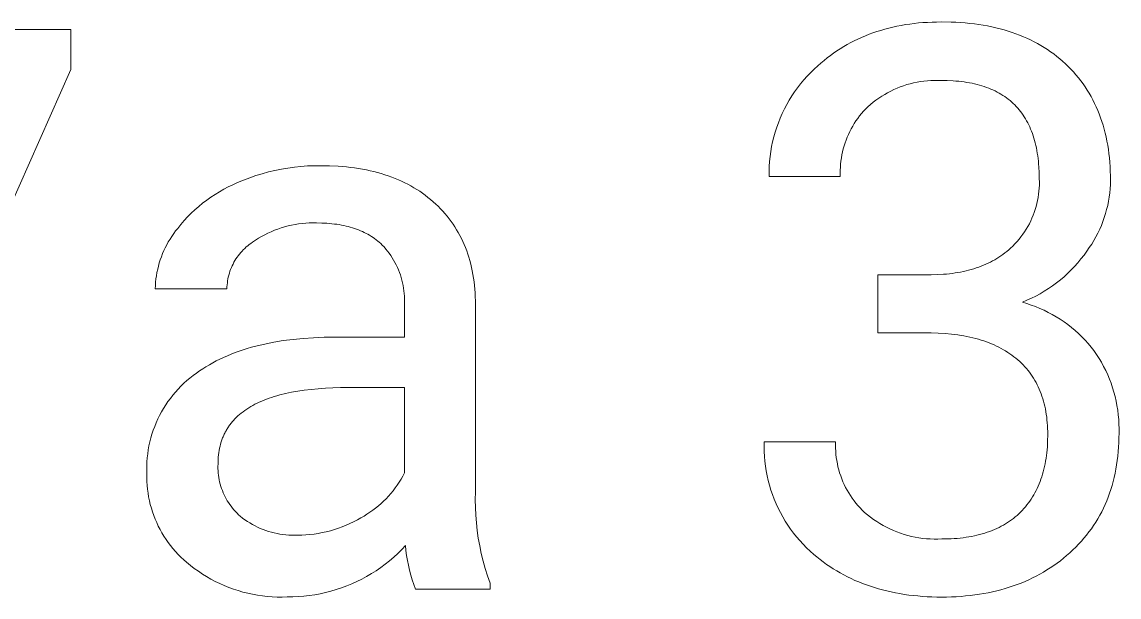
# Model space of a CAD drawing. Header units: millimetres. Extents: x -1480 to 5249, y -840 to 3860.
# Drawn here: x 3618.7 to 3743.6, y -309.5 to -244.1 of the extents above; entities that cross this region are included whole.
import ezdxf

# ---------------------------------------------------------------- set-up
doc = ezdxf.new("R2010")
doc.units = ezdxf.units.MM
doc.header["$MEASUREMENT"] = 0
doc.layers.add('Domyślny', color=7, linetype='Continuous', true_color=0x000000)

msp = doc.modelspace()

# ---------------------------------------------------------------- linework, layer by layer
at = {"layer": 'Domyślny', "color": 18, "lineweight": 15, "true_color": 0x000000}
for p, q in [((3716.95, -244.89), (3717.41, -244.76)), ((3717.41, -244.76), (3717.87, -244.65)), ((3717.87, -244.65), (3718.34, -244.55)), ((3718.34, -244.55), (3718.82, -244.46)), ((3718.82, -244.46), (3719.31, -244.37)), ((3719.31, -244.37), (3719.79, -244.3)), ((3719.79, -244.3), (3720.29, -244.24)), ((3720.29, -244.24), (3720.79, -244.18)), ((3720.79, -244.18), (3721.3, -244.14)), ((3721.3, -244.14), (3721.81, -244.11)), ((3721.81, -244.11), (3722.33, -244.08)), ((3722.33, -244.08), (3722.85, -244.07)), ((3722.85, -244.07), (3723.38, -244.06)), ((3723.38, -244.06), (3724.5, -244.08)), ((3724.5, -244.08), (3725.05, -244.1)), ((3725.05, -244.1), (3725.58, -244.14)), ((3725.58, -244.14), (3726.11, -244.18)), ((3726.11, -244.18), (3726.64, -244.23)), ((3726.64, -244.23), (3727.15, -244.29)), ((3727.15, -244.29), (3727.66, -244.36)), ((3727.66, -244.36), (3728.16, -244.44)), ((3728.16, -244.44), (3728.65, -244.52)), ((3728.65, -244.52), (3729.13, -244.62)), ((3729.13, -244.62), (3729.61, -244.73)), ((3729.61, -244.73), (3730.08, -244.84)), ((3581.21, -244.94), (3624.27, -244.94)), ((3624.27, -244.94), (3624.27, -249.49)), ((3713.48, -246.21), (3713.9, -246.01)), ((3713.9, -246.01), (3714.31, -245.82)), ((3714.31, -245.82), (3714.74, -245.64)), ((3714.74, -245.64), (3715.17, -245.47)), ((3715.17, -245.47), (3715.6, -245.31)), ((3715.6, -245.31), (3716.05, -245.16)), ((3716.05, -245.16), (3716.49, -245.02)), ((3716.49, -245.02), (3716.95, -244.89)), ((3730.08, -244.84), (3730.54, -244.97)), ((3730.54, -244.97), (3730.99, -245.1)), ((3730.99, -245.1), (3731.44, -245.25)), ((3731.44, -245.25), (3731.87, -245.4)), ((3731.87, -245.4), (3732.3, -245.56)), ((3732.3, -245.56), (3732.73, -245.74)), ((3732.73, -245.74), (3733.14, -245.92)), ((3733.14, -245.92), (3733.55, -246.11)), ((3711.51, -247.36), (3711.89, -247.11)), ((3711.89, -247.11), (3712.28, -246.87)), ((3712.28, -246.87), (3712.68, -246.64)), ((3712.68, -246.64), (3713.08, -246.42)), ((3713.08, -246.42), (3713.48, -246.21)), ((3733.55, -246.11), (3733.95, -246.31)), ((3733.95, -246.31), (3734.34, -246.52)), ((3734.34, -246.52), (3734.72, -246.74)), ((3734.72, -246.74), (3735.1, -246.97)), ((3735.1, -246.97), (3735.47, -247.21)), ((3735.47, -247.21), (3735.83, -247.45)), ((3709.68, -248.75), (3710.04, -248.45)), ((3710.04, -248.45), (3710.4, -248.16)), ((3710.4, -248.16), (3710.76, -247.89)), ((3710.76, -247.89), (3711.13, -247.62)), ((3711.13, -247.62), (3711.51, -247.36)), ((3735.83, -247.45), (3736.18, -247.71)), ((3736.18, -247.71), (3736.53, -247.98)), ((3736.53, -247.98), (3736.87, -248.25)), ((3736.87, -248.25), (3737.2, -248.54)), ((3737.2, -248.54), (3737.52, -248.84)), ((3624.27, -249.49), (3597.88, -308.66)), ((3708.51, -249.84), (3708.92, -249.44)), ((3708.92, -249.44), (3709.34, -249.06)), ((3709.34, -249.06), (3709.68, -248.75)), ((3737.52, -248.84), (3737.84, -249.14)), ((3737.84, -249.14), (3738.14, -249.45)), ((3738.14, -249.45), (3738.44, -249.76)), ((3738.44, -249.76), (3738.72, -250.09)), ((3707.37, -251.11), (3707.74, -250.67)), ((3707.74, -250.67), (3708.12, -250.25)), ((3708.12, -250.25), (3708.51, -249.84)), ((3720.24, -251), (3719.85, -251.09)), ((3720.62, -250.91), (3720.24, -251)), ((3721.01, -250.85), (3720.62, -250.91)), ((3721.41, -250.79), (3721.01, -250.85)), ((3721.8, -250.75), (3721.41, -250.79)), ((3722.2, -250.72), (3721.8, -250.75)), ((3722.59, -250.71), (3722.2, -250.72)), ((3722.99, -250.71), (3722.59, -250.71)), ((3723.38, -250.72), (3722.99, -250.71)), ((3724.07, -250.73), (3723.38, -250.72)), ((3724.74, -250.76), (3724.07, -250.73)), ((3725.06, -250.79), (3724.74, -250.76)), ((3725.38, -250.82), (3725.06, -250.79)), ((3725.69, -250.85), (3725.38, -250.82)), ((3726, -250.89), (3725.69, -250.85)), ((3726.3, -250.94), (3726, -250.89)), ((3726.6, -250.99), (3726.3, -250.94)), ((3726.89, -251.05), (3726.6, -250.99)), ((3727.18, -251.11), (3726.89, -251.05)), ((3738.72, -250.09), (3739, -250.42)), ((3739, -250.42), (3739.26, -250.76)), ((3739.26, -250.76), (3739.52, -251.1)), ((3706.38, -252.49), (3706.69, -252.02)), ((3706.69, -252.02), (3707.02, -251.56)), ((3707.02, -251.56), (3707.37, -251.11)), ((3716.94, -252.31), (3716.6, -252.52)), ((3717.28, -252.12), (3716.94, -252.31)), ((3717.63, -251.93), (3717.28, -252.12)), ((3717.99, -251.76), (3717.63, -251.93)), ((3718.35, -251.6), (3717.99, -251.76)), ((3718.72, -251.45), (3718.35, -251.6)), ((3719.09, -251.32), (3718.72, -251.45)), ((3719.47, -251.2), (3719.09, -251.32)), ((3719.85, -251.09), (3719.47, -251.2)), ((3727.46, -251.18), (3727.18, -251.11)), ((3727.73, -251.25), (3727.46, -251.18)), ((3728, -251.33), (3727.73, -251.25)), ((3728.27, -251.42), (3728, -251.33)), ((3728.53, -251.51), (3728.27, -251.42)), ((3728.78, -251.6), (3728.53, -251.51)), ((3729.03, -251.7), (3728.78, -251.6)), ((3729.27, -251.81), (3729.03, -251.7)), ((3729.51, -251.92), (3729.27, -251.81)), ((3729.74, -252.04), (3729.51, -251.92)), ((3729.96, -252.16), (3729.74, -252.04)), ((3730.18, -252.29), (3729.96, -252.16)), ((3730.4, -252.42), (3730.18, -252.29)), ((3739.52, -251.1), (3739.76, -251.46)), ((3739.76, -251.46), (3740, -251.82)), ((3740, -251.82), (3740.22, -252.18)), ((3740.22, -252.18), (3740.44, -252.56)), ((3705.53, -253.97), (3705.79, -253.47)), ((3705.79, -253.47), (3706.08, -252.97)), ((3706.08, -252.97), (3706.38, -252.49)), ((3715.33, -253.46), (3715.03, -253.72)), ((3715.63, -253.21), (3715.33, -253.46)), ((3715.95, -252.97), (3715.63, -253.21)), ((3716.27, -252.74), (3715.95, -252.97)), ((3716.6, -252.52), (3716.27, -252.74)), ((3730.61, -252.56), (3730.4, -252.42)), ((3730.81, -252.71), (3730.61, -252.56)), ((3731.01, -252.86), (3730.81, -252.71)), ((3731.21, -253.01), (3731.01, -252.86)), ((3731.39, -253.17), (3731.21, -253.01)), ((3731.58, -253.34), (3731.39, -253.17)), ((3731.75, -253.51), (3731.58, -253.34)), ((3731.92, -253.69), (3731.75, -253.51)), ((3740.44, -252.56), (3740.64, -252.94)), ((3740.64, -252.94), (3740.84, -253.33)), ((3740.84, -253.33), (3741.02, -253.73)), ((3705.05, -255), (3705.28, -254.48)), ((3705.28, -254.48), (3705.53, -253.97)), ((3714.09, -254.77), (3713.88, -255.05)), ((3714.31, -254.49), (3714.09, -254.77)), ((3714.54, -254.23), (3714.31, -254.49)), ((3714.78, -253.97), (3714.54, -254.23)), ((3715.03, -253.72), (3714.78, -253.97)), ((3732.09, -253.87), (3731.92, -253.69)), ((3732.25, -254.06), (3732.09, -253.87)), ((3732.41, -254.26), (3732.25, -254.06)), ((3732.56, -254.46), (3732.41, -254.26)), ((3732.7, -254.66), (3732.56, -254.46)), ((3732.84, -254.87), (3732.7, -254.66)), ((3741.02, -253.73), (3741.2, -254.13)), ((3741.2, -254.13), (3741.37, -254.54)), ((3741.37, -254.54), (3741.52, -254.96)), ((3704.47, -256.6), (3704.65, -256.06)), ((3704.65, -256.06), (3704.84, -255.53)), ((3704.84, -255.53), (3705.05, -255)), ((3713.3, -255.93), (3713.13, -256.23)), ((3713.48, -255.63), (3713.3, -255.93)), ((3713.67, -255.33), (3713.48, -255.63)), ((3713.88, -255.05), (3713.67, -255.33)), ((3732.97, -255.09), (3732.84, -254.87)), ((3733.1, -255.31), (3732.97, -255.09)), ((3733.22, -255.54), (3733.1, -255.31)), ((3733.34, -255.77), (3733.22, -255.54)), ((3733.45, -256.01), (3733.34, -255.77)), ((3733.56, -256.25), (3733.45, -256.01)), ((3741.52, -254.96), (3741.67, -255.39)), ((3741.67, -255.39), (3741.8, -255.82)), ((3741.8, -255.82), (3741.93, -256.26)), ((3704.18, -257.7), (3704.32, -257.15)), ((3704.32, -257.15), (3704.47, -256.6)), ((3712.67, -257.19), (3712.55, -257.51)), ((3712.81, -256.86), (3712.67, -257.19)), ((3712.97, -256.55), (3712.81, -256.86)), ((3713.13, -256.23), (3712.97, -256.55)), ((3733.66, -256.5), (3733.56, -256.25)), ((3733.76, -256.75), (3733.66, -256.5)), ((3733.85, -257.01), (3733.76, -256.75)), ((3733.93, -257.28), (3733.85, -257.01)), ((3734.01, -257.55), (3733.93, -257.28)), ((3741.93, -256.26), (3742.04, -256.71)), ((3742.04, -256.71), (3742.15, -257.16)), ((3742.15, -257.16), (3742.24, -257.62)), ((3703.97, -258.82), (3704.07, -258.26)), ((3704.07, -258.26), (3704.18, -257.7)), ((3712.22, -258.52), (3712.14, -258.86)), ((3712.32, -258.18), (3712.22, -258.52)), ((3712.43, -257.84), (3712.32, -258.18)), ((3712.55, -257.51), (3712.43, -257.84)), ((3734.08, -257.83), (3734.01, -257.55)), ((3734.15, -258.11), (3734.08, -257.83)), ((3734.21, -258.4), (3734.15, -258.11)), ((3734.27, -258.69), (3734.21, -258.4)), ((3742.24, -257.62), (3742.33, -258.09)), ((3742.33, -258.09), (3742.41, -258.57)), ((3703.84, -259.95), (3703.89, -259.38)), ((3703.89, -259.38), (3703.97, -258.82)), ((3712.01, -259.55), (3711.96, -259.9)), ((3712.07, -259.2), (3712.01, -259.55)), ((3712.14, -258.86), (3712.07, -259.2)), ((3734.32, -258.99), (3734.27, -258.69)), ((3734.37, -259.29), (3734.32, -258.99)), ((3734.41, -259.6), (3734.37, -259.29)), ((3734.44, -259.91), (3734.41, -259.6)), ((3742.41, -258.57), (3742.47, -259.05)), ((3742.47, -259.05), (3742.53, -259.54)), ((3742.53, -259.54), (3742.57, -260.04)), ((3646.79, -261.14), (3647.52, -260.97)), ((3647.52, -260.97), (3648.25, -260.82)), ((3648.25, -260.82), (3648.99, -260.69)), ((3648.99, -260.69), (3649.73, -260.59)), ((3649.73, -260.59), (3650.47, -260.51)), ((3650.47, -260.51), (3651.22, -260.46)), ((3651.22, -260.46), (3651.97, -260.43)), ((3651.97, -260.43), (3652.71, -260.43)), ((3652.71, -260.43), (3653.72, -260.44)), ((3653.72, -260.44), (3654.71, -260.49)), ((3654.71, -260.49), (3655.19, -260.53)), ((3655.19, -260.53), (3655.66, -260.57)), ((3655.66, -260.57), (3656.13, -260.62)), ((3656.13, -260.62), (3656.59, -260.68)), ((3656.59, -260.68), (3657.04, -260.75)), ((3657.04, -260.75), (3657.49, -260.83)), ((3657.49, -260.83), (3657.93, -260.91)), ((3657.93, -260.91), (3658.36, -261)), ((3658.36, -261), (3658.79, -261.1)), ((3703.78, -261.08), (3703.8, -260.52)), ((3703.8, -260.52), (3703.84, -259.95)), ((3711.9, -260.6), (3711.88, -260.95)), ((3711.88, -260.95), (3711.88, -261.3)), ((3711.92, -260.25), (3711.9, -260.6)), ((3711.96, -259.9), (3711.92, -260.25)), ((3734.47, -260.24), (3734.44, -259.91)), ((3734.5, -260.56), (3734.47, -260.24)), ((3734.53, -261.23), (3734.5, -260.56)), ((3742.57, -260.04), (3742.61, -260.54)), ((3742.61, -260.54), (3742.63, -261.06)), ((3742.63, -261.06), (3742.65, -261.57)), ((3643.26, -262.35), (3643.95, -262.06)), ((3643.95, -262.06), (3644.65, -261.8)), ((3644.65, -261.8), (3645.35, -261.56)), ((3645.35, -261.56), (3646.07, -261.34)), ((3646.07, -261.34), (3646.79, -261.14)), ((3658.79, -261.1), (3659.21, -261.21)), ((3659.21, -261.21), (3659.62, -261.33)), ((3659.62, -261.33), (3660.02, -261.45)), ((3660.02, -261.45), (3660.42, -261.58)), ((3660.42, -261.58), (3660.81, -261.72)), ((3660.81, -261.72), (3661.19, -261.87)), ((3661.19, -261.87), (3661.57, -262.03)), ((3661.57, -262.03), (3661.94, -262.19)), ((3661.94, -262.19), (3662.3, -262.36)), ((3703.78, -261.65), (3703.78, -261.08)), ((3711.89, -261.65), (3703.78, -261.65)), ((3711.88, -261.3), (3711.89, -261.65)), ((3734.54, -261.92), (3734.53, -261.23)), ((3734.55, -262.27), (3734.54, -261.92)), ((3734.55, -262.63), (3734.55, -262.27)), ((3742.65, -262.1), (3742.64, -262.58)), ((3742.65, -261.57), (3742.65, -262.1)), ((3640.7, -263.69), (3641.19, -263.39)), ((3641.19, -263.39), (3641.7, -263.1)), ((3641.7, -263.1), (3642.21, -262.84)), ((3642.21, -262.84), (3642.73, -262.59)), ((3642.73, -262.59), (3643.26, -262.35)), ((3662.3, -262.36), (3662.65, -262.54)), ((3662.65, -262.54), (3663, -262.73)), ((3663, -262.73), (3663.34, -262.93)), ((3663.34, -262.93), (3663.68, -263.13)), ((3663.68, -263.13), (3664, -263.34)), ((3664, -263.34), (3664.32, -263.57)), ((3734.47, -263.68), (3734.51, -263.33)), ((3734.51, -263.33), (3734.53, -262.98)), ((3734.53, -262.98), (3734.55, -262.63)), ((3742.56, -263.53), (3742.5, -264.01)), ((3742.61, -263.06), (3742.56, -263.53)), ((3742.64, -262.58), (3742.61, -263.06)), ((3638.84, -265.07), (3639.29, -264.7)), ((3639.29, -264.7), (3639.75, -264.35)), ((3639.75, -264.35), (3640.22, -264.01)), ((3640.22, -264.01), (3640.7, -263.69)), ((3664.32, -263.57), (3664.63, -263.79)), ((3664.63, -263.79), (3664.94, -264.03)), ((3664.94, -264.03), (3665.24, -264.27)), ((3665.24, -264.27), (3665.53, -264.53)), ((3665.53, -264.53), (3665.82, -264.79)), ((3665.82, -264.79), (3666.1, -265.05)), ((3734.18, -265.07), (3734.27, -264.73)), ((3734.27, -264.73), (3734.35, -264.38)), ((3734.35, -264.38), (3734.41, -264.03)), ((3734.41, -264.03), (3734.47, -263.68)), ((3742.42, -264.48), (3742.33, -264.95)), ((3742.5, -264.01), (3742.42, -264.48)), ((3637.58, -266.26), (3637.99, -265.85)), ((3637.99, -265.85), (3638.41, -265.45)), ((3638.41, -265.45), (3638.84, -265.07)), ((3666.1, -265.05), (3666.37, -265.32)), ((3666.37, -265.32), (3666.63, -265.6)), ((3666.63, -265.6), (3666.88, -265.88)), ((3666.88, -265.88), (3667.12, -266.17)), ((3733.85, -266.07), (3733.97, -265.74)), ((3733.97, -265.74), (3734.08, -265.41)), ((3734.08, -265.41), (3734.18, -265.07)), ((3742.09, -265.88), (3741.94, -266.33)), ((3742.21, -265.41), (3742.09, -265.88)), ((3742.33, -264.95), (3742.21, -265.41)), ((3636.45, -267.57), (3636.81, -267.12)), ((3636.81, -267.12), (3637.19, -266.68)), ((3637.19, -266.68), (3637.58, -266.26)), ((3649.01, -267.29), (3648.62, -267.39)), ((3649.41, -267.19), (3649.01, -267.29)), ((3649.81, -267.12), (3649.41, -267.19)), ((3650.21, -267.05), (3649.81, -267.12)), ((3650.62, -267), (3650.21, -267.05)), ((3651.02, -266.97), (3650.62, -267)), ((3651.43, -266.95), (3651.02, -266.97)), ((3651.84, -266.94), (3651.43, -266.95)), ((3652.24, -266.95), (3651.84, -266.94)), ((3652.85, -266.96), (3652.24, -266.95)), ((3653.44, -266.98), (3652.85, -266.96)), ((3653.73, -267.01), (3653.44, -266.98)), ((3654.01, -267.03), (3653.73, -267.01)), ((3654.29, -267.07), (3654.01, -267.03)), ((3654.56, -267.1), (3654.29, -267.07)), ((3654.83, -267.14), (3654.56, -267.1)), ((3655.1, -267.19), (3654.83, -267.14)), ((3655.35, -267.24), (3655.1, -267.19)), ((3655.61, -267.3), (3655.35, -267.24)), ((3655.86, -267.36), (3655.61, -267.3)), ((3667.12, -266.17), (3667.36, -266.47)), ((3667.36, -266.47), (3667.58, -266.77)), ((3667.58, -266.77), (3667.8, -267.08)), ((3667.8, -267.08), (3668, -267.39)), ((3733.24, -267.35), (3733.41, -267.04)), ((3733.41, -267.04), (3733.57, -266.72)), ((3733.57, -266.72), (3733.71, -266.4)), ((3733.71, -266.4), (3733.85, -266.07)), ((3741.61, -267.23), (3741.42, -267.67)), ((3741.78, -266.78), (3741.61, -267.23)), ((3741.94, -266.33), (3741.78, -266.78)), ((3635.58, -268.78), (3635.78, -268.47)), ((3635.78, -268.47), (3635.99, -268.16)), ((3635.99, -268.16), (3636.21, -267.86)), ((3636.21, -267.86), (3636.45, -267.57)), ((3645.99, -268.49), (3645.64, -268.69)), ((3646.35, -268.29), (3645.99, -268.49)), ((3646.71, -268.11), (3646.35, -268.29)), ((3647.08, -267.94), (3646.71, -268.11)), ((3647.46, -267.78), (3647.08, -267.94)), ((3647.84, -267.64), (3647.46, -267.78)), ((3648.23, -267.51), (3647.84, -267.64)), ((3648.62, -267.39), (3648.23, -267.51)), ((3656.1, -267.42), (3655.86, -267.36)), ((3656.35, -267.49), (3656.1, -267.42)), ((3656.58, -267.57), (3656.35, -267.49)), ((3656.81, -267.65), (3656.58, -267.57)), ((3657.04, -267.74), (3656.81, -267.65)), ((3657.26, -267.83), (3657.04, -267.74)), ((3657.48, -267.92), (3657.26, -267.83)), ((3657.69, -268.02), (3657.48, -267.92)), ((3657.9, -268.13), (3657.69, -268.02)), ((3658.1, -268.24), (3657.9, -268.13)), ((3658.3, -268.35), (3658.1, -268.24)), ((3658.5, -268.47), (3658.3, -268.35)), ((3658.69, -268.6), (3658.5, -268.47)), ((3668, -267.39), (3668.2, -267.71)), ((3668.2, -267.71), (3668.39, -268.03)), ((3668.39, -268.03), (3668.57, -268.37)), ((3668.57, -268.37), (3668.75, -268.7)), ((3732.24, -268.8), (3732.46, -268.53)), ((3732.46, -268.53), (3732.67, -268.24)), ((3732.67, -268.24), (3732.87, -267.95)), ((3732.87, -267.95), (3733.06, -267.65)), ((3733.06, -267.65), (3733.24, -267.35)), ((3740.99, -268.53), (3740.76, -268.94)), ((3741.21, -268.1), (3740.99, -268.53)), ((3741.42, -267.67), (3741.21, -268.1)), ((3634.88, -270.1), (3635.03, -269.76)), ((3635.03, -269.76), (3635.2, -269.43)), ((3635.2, -269.43), (3635.38, -269.1)), ((3635.38, -269.1), (3635.58, -268.78)), ((3644.25, -269.68), (3644.08, -269.84)), ((3644.42, -269.54), (3644.25, -269.68)), ((3644.6, -269.4), (3644.42, -269.54)), ((3644.78, -269.27), (3644.6, -269.4)), ((3644.96, -269.14), (3644.78, -269.27)), ((3645.3, -268.91), (3644.96, -269.14)), ((3645.64, -268.69), (3645.3, -268.91)), ((3658.87, -268.73), (3658.69, -268.6)), ((3659.05, -268.86), (3658.87, -268.73)), ((3659.23, -269.01), (3659.05, -268.86)), ((3659.4, -269.15), (3659.23, -269.01)), ((3659.56, -269.3), (3659.4, -269.15)), ((3659.73, -269.46), (3659.56, -269.3)), ((3659.94, -269.68), (3659.73, -269.46)), ((3660.14, -269.92), (3659.94, -269.68)), ((3668.75, -268.7), (3668.91, -269.05)), ((3668.91, -269.05), (3669.06, -269.4)), ((3669.06, -269.4), (3669.21, -269.75)), ((3669.21, -269.75), (3669.35, -270.11)), ((3731.27, -269.83), (3731.53, -269.59)), ((3731.53, -269.59), (3731.77, -269.33)), ((3731.77, -269.33), (3732.01, -269.07)), ((3732.01, -269.07), (3732.24, -268.8)), ((3740.24, -269.75), (3739.96, -270.14)), ((3740.51, -269.35), (3740.24, -269.75)), ((3740.76, -268.94), (3740.51, -269.35)), ((3634.47, -271.14), (3634.59, -270.79)), ((3634.59, -270.79), (3634.73, -270.44)), ((3634.73, -270.44), (3634.88, -270.1)), ((3643.08, -271.04), (3642.96, -271.23)), ((3643.2, -270.85), (3643.08, -271.04)), ((3643.34, -270.67), (3643.2, -270.85)), ((3643.47, -270.49), (3643.34, -270.67)), ((3643.62, -270.32), (3643.47, -270.49)), ((3643.77, -270.15), (3643.62, -270.32)), ((3643.92, -269.99), (3643.77, -270.15)), ((3644.08, -269.84), (3643.92, -269.99)), ((3660.34, -270.16), (3660.14, -269.92)), ((3660.52, -270.4), (3660.34, -270.16)), ((3660.7, -270.66), (3660.52, -270.4)), ((3660.87, -270.91), (3660.7, -270.66)), ((3661.03, -271.18), (3660.87, -270.91)), ((3669.35, -270.11), (3669.47, -270.48)), ((3669.47, -270.48), (3669.59, -270.85)), ((3669.59, -270.85), (3669.71, -271.23)), ((3729.47, -271.13), (3729.71, -270.98)), ((3729.71, -270.98), (3729.95, -270.84)), ((3729.95, -270.84), (3730.18, -270.68)), ((3730.18, -270.68), (3730.41, -270.52)), ((3730.41, -270.52), (3730.63, -270.36)), ((3730.63, -270.36), (3730.85, -270.19)), ((3730.85, -270.19), (3731.06, -270.01)), ((3731.06, -270.01), (3731.27, -269.83)), ((3739.29, -271.04), (3738.94, -271.47)), ((3739.64, -270.6), (3739.29, -271.04)), ((3739.96, -270.14), (3739.64, -270.6)), ((3634.09, -272.58), (3634.17, -272.21)), ((3634.17, -272.21), (3634.25, -271.85)), ((3634.25, -271.85), (3634.35, -271.49)), ((3634.35, -271.49), (3634.47, -271.14)), ((3642.47, -272.24), (3642.4, -272.45)), ((3642.56, -272.03), (3642.47, -272.24)), ((3642.65, -271.82), (3642.56, -272.03)), ((3642.75, -271.62), (3642.65, -271.82)), ((3642.85, -271.42), (3642.75, -271.62)), ((3642.96, -271.23), (3642.85, -271.42)), ((3661.18, -271.45), (3661.03, -271.18)), ((3661.33, -271.72), (3661.18, -271.45)), ((3661.46, -272), (3661.33, -271.72)), ((3661.58, -272.29), (3661.46, -272)), ((3661.69, -272.58), (3661.58, -272.29)), ((3669.71, -271.23), (3669.81, -271.62)), ((3669.81, -271.62), (3669.9, -272.01)), ((3669.9, -272.01), (3669.98, -272.41)), ((3726.5, -272.32), (3726.8, -272.24)), ((3726.8, -272.24), (3727.09, -272.16)), ((3727.09, -272.16), (3727.37, -272.06)), ((3727.37, -272.06), (3727.65, -271.97)), ((3727.65, -271.97), (3727.92, -271.86)), ((3727.92, -271.86), (3728.19, -271.76)), ((3728.19, -271.76), (3728.46, -271.64)), ((3728.46, -271.64), (3728.72, -271.52)), ((3728.72, -271.52), (3728.98, -271.4)), ((3728.98, -271.4), (3729.23, -271.26)), ((3729.23, -271.26), (3729.47, -271.13)), ((3738.18, -272.29), (3737.78, -272.68)), ((3738.56, -271.89), (3738.18, -272.29)), ((3738.94, -271.47), (3738.56, -271.89)), ((3633.93, -273.69), (3633.97, -273.31)), ((3633.97, -273.31), (3634.03, -272.95)), ((3634.03, -272.95), (3634.09, -272.58)), ((3642.13, -273.54), (3642.1, -273.76)), ((3642.17, -273.32), (3642.13, -273.54)), ((3642.21, -273.1), (3642.17, -273.32)), ((3642.27, -272.88), (3642.21, -273.1)), ((3642.33, -272.66), (3642.27, -272.88)), ((3642.4, -272.45), (3642.33, -272.66)), ((3661.8, -272.87), (3661.69, -272.58)), ((3661.89, -273.16), (3661.8, -272.87)), ((3661.98, -273.46), (3661.89, -273.16)), ((3662.05, -273.76), (3661.98, -273.46)), ((3669.98, -272.41), (3670.06, -272.81)), ((3670.06, -272.81), (3670.13, -273.22)), ((3670.13, -273.22), (3670.19, -273.63)), ((3716.17, -272.85), (3722.24, -272.85)), ((3716.17, -279.46), (3716.17, -272.85)), ((3722.24, -272.85), (3722.95, -272.83)), ((3722.95, -272.83), (3723.64, -272.79)), ((3723.64, -272.79), (3723.98, -272.76)), ((3723.98, -272.76), (3724.31, -272.73)), ((3724.31, -272.73), (3724.64, -272.69)), ((3724.64, -272.69), (3724.96, -272.64)), ((3724.96, -272.64), (3725.28, -272.59)), ((3725.28, -272.59), (3725.59, -272.53)), ((3725.59, -272.53), (3725.9, -272.47)), ((3725.9, -272.47), (3726.2, -272.4)), ((3726.2, -272.4), (3726.5, -272.32)), ((3736.94, -273.42), (3736.5, -273.77)), ((3737.36, -273.06), (3736.94, -273.42)), ((3737.78, -272.68), (3737.36, -273.06)), ((3633.89, -274.43), (3633.91, -274.06)), ((3642.05, -274.43), (3633.89, -274.43)), ((3633.91, -274.06), (3633.93, -273.69)), ((3642.06, -274.21), (3642.05, -274.43)), ((3642.07, -273.98), (3642.06, -274.21)), ((3642.1, -273.76), (3642.07, -273.98)), ((3662.11, -274.06), (3662.05, -273.76)), ((3662.16, -274.37), (3662.11, -274.06)), ((3662.21, -274.68), (3662.16, -274.37)), ((3662.24, -274.98), (3662.21, -274.68)), ((3670.19, -273.63), (3670.24, -274.05)), ((3670.24, -274.05), (3670.28, -274.48)), ((3670.28, -274.48), (3670.31, -274.91)), ((3735.11, -274.72), (3734.63, -275)), ((3735.59, -274.42), (3735.11, -274.72)), ((3736.05, -274.1), (3735.59, -274.42)), ((3736.5, -273.77), (3736.05, -274.1)), ((3662.26, -275.29), (3662.24, -274.98)), ((3662.27, -275.6), (3662.26, -275.29)), ((3662.26, -276.22), (3662.27, -275.91)), ((3662.27, -275.91), (3662.27, -275.6)), ((3670.31, -274.91), (3670.33, -275.35)), ((3670.33, -275.35), (3670.35, -275.8)), ((3670.35, -275.8), (3670.35, -297.57)), ((3733.13, -275.75), (3732.62, -275.97)), ((3732.62, -275.97), (3733.12, -276.12)), ((3733.64, -275.52), (3733.13, -275.75)), ((3734.14, -275.27), (3733.64, -275.52)), ((3734.63, -275), (3734.14, -275.27)), ((3662.26, -279.94), (3662.26, -276.22)), ((3733.12, -276.12), (3733.62, -276.29)), ((3733.62, -276.29), (3734.12, -276.47)), ((3734.12, -276.47), (3734.6, -276.67)), ((3734.6, -276.67), (3735.08, -276.89)), ((3735.08, -276.89), (3735.56, -277.12)), ((3735.56, -277.12), (3736.02, -277.37)), ((3736.02, -277.37), (3736.48, -277.63)), ((3736.48, -277.63), (3736.92, -277.91)), ((3736.92, -277.91), (3737.36, -278.21)), ((3737.36, -278.21), (3737.79, -278.52)), ((3737.79, -278.52), (3738.2, -278.84)), ((3722.24, -279.46), (3716.17, -279.46)), ((3723.04, -279.48), (3722.24, -279.46)), ((3723.81, -279.53), (3723.04, -279.48)), ((3724.55, -279.59), (3723.81, -279.53)), ((3724.92, -279.64), (3724.55, -279.59)), ((3725.28, -279.68), (3724.92, -279.64)), ((3725.63, -279.74), (3725.28, -279.68)), ((3725.97, -279.8), (3725.63, -279.74)), ((3726.31, -279.86), (3725.97, -279.8)), ((3738.2, -278.84), (3738.61, -279.18)), ((3738.61, -279.18), (3739, -279.53)), ((3739, -279.53), (3739.38, -279.9)), ((3644.85, -281.1), (3645.34, -280.97)), ((3645.34, -280.97), (3645.84, -280.84)), ((3645.84, -280.84), (3646.35, -280.73)), ((3646.35, -280.73), (3646.86, -280.62)), ((3646.86, -280.62), (3647.39, -280.52)), ((3647.39, -280.52), (3648.46, -280.34)), ((3648.46, -280.34), (3649.58, -280.2)), ((3649.58, -280.2), (3650.72, -280.09)), ((3650.72, -280.09), (3651.9, -280.01)), ((3651.9, -280.01), (3653.12, -279.96)), ((3653.12, -279.96), (3654.37, -279.94)), ((3654.37, -279.94), (3662.26, -279.94)), ((3726.65, -279.93), (3726.31, -279.86)), ((3726.98, -280.01), (3726.65, -279.93)), ((3727.3, -280.09), (3726.98, -280.01)), ((3727.62, -280.18), (3727.3, -280.09)), ((3727.93, -280.28), (3727.62, -280.18)), ((3728.23, -280.38), (3727.93, -280.28)), ((3728.53, -280.48), (3728.23, -280.38)), ((3728.82, -280.59), (3728.53, -280.48)), ((3729.11, -280.71), (3728.82, -280.59)), ((3729.39, -280.83), (3729.11, -280.71)), ((3729.67, -280.96), (3729.39, -280.83)), ((3729.94, -281.09), (3729.67, -280.96)), ((3739.38, -279.9), (3739.75, -280.28)), ((3739.75, -280.28), (3740.1, -280.67)), ((3740.1, -280.67), (3740.44, -281.07)), ((3641.25, -282.44), (3641.67, -282.25)), ((3641.67, -282.25), (3642.1, -282.06)), ((3642.1, -282.06), (3642.53, -281.88)), ((3642.53, -281.88), (3642.98, -281.71)), ((3642.98, -281.71), (3643.43, -281.54)), ((3643.43, -281.54), (3643.9, -281.39)), ((3643.9, -281.39), (3644.37, -281.24)), ((3644.37, -281.24), (3644.85, -281.1)), ((3730.2, -281.23), (3729.94, -281.09)), ((3730.46, -281.37), (3730.2, -281.23)), ((3730.71, -281.52), (3730.46, -281.37)), ((3730.96, -281.68), (3730.71, -281.52)), ((3731.2, -281.84), (3730.96, -281.68)), ((3731.43, -282), (3731.2, -281.84)), ((3731.66, -282.17), (3731.43, -282)), ((3731.88, -282.35), (3731.66, -282.17)), ((3740.44, -281.07), (3740.77, -281.48)), ((3740.77, -281.48), (3741.07, -281.91)), ((3741.07, -281.91), (3741.35, -282.36)), ((3638.93, -283.79), (3639.3, -283.54)), ((3639.3, -283.54), (3639.67, -283.31)), ((3639.67, -283.31), (3640.05, -283.08)), ((3640.05, -283.08), (3640.44, -282.86)), ((3640.44, -282.86), (3640.84, -282.65)), ((3640.84, -282.65), (3641.25, -282.44)), ((3732.1, -282.53), (3731.88, -282.35)), ((3732.31, -282.72), (3732.1, -282.53)), ((3732.51, -282.91), (3732.31, -282.72)), ((3732.71, -283.11), (3732.51, -282.91)), ((3732.9, -283.31), (3732.71, -283.11)), ((3733.08, -283.52), (3732.9, -283.31)), ((3733.26, -283.73), (3733.08, -283.52)), ((3741.35, -282.36), (3741.62, -282.81)), ((3741.62, -282.81), (3741.87, -283.27)), ((3741.87, -283.27), (3742.11, -283.74)), ((3637.49, -284.89), (3637.84, -284.6)), ((3637.84, -284.6), (3638.2, -284.31)), ((3638.2, -284.31), (3638.58, -284.04)), ((3638.58, -284.04), (3638.93, -283.79)), ((3733.42, -283.95), (3733.26, -283.73)), ((3733.59, -284.17), (3733.42, -283.95)), ((3733.74, -284.4), (3733.59, -284.17)), ((3733.89, -284.63), (3733.74, -284.4)), ((3734.04, -284.87), (3733.89, -284.63)), ((3742.11, -283.74), (3742.33, -284.22)), ((3742.33, -284.22), (3742.53, -284.71)), ((3742.53, -284.71), (3742.72, -285.2)), ((3636.19, -286.19), (3636.5, -285.85)), ((3636.5, -285.85), (3636.82, -285.52)), ((3636.82, -285.52), (3637.15, -285.2)), ((3637.15, -285.2), (3637.49, -284.89)), ((3650.86, -285.98), (3650.12, -286.09)), ((3651.63, -285.89), (3650.86, -285.98)), ((3652.43, -285.81), (3651.63, -285.89)), ((3653.26, -285.75), (3652.43, -285.81)), ((3654.11, -285.71), (3653.26, -285.75)), ((3655, -285.69), (3654.11, -285.71)), ((3655.92, -285.68), (3655, -285.69)), ((3662.26, -285.68), (3655.92, -285.68)), ((3662.26, -295.4), (3662.26, -285.68)), ((3734.17, -285.11), (3734.04, -284.87)), ((3734.3, -285.36), (3734.17, -285.11)), ((3734.43, -285.61), (3734.3, -285.36)), ((3734.54, -285.87), (3734.43, -285.61)), ((3734.65, -286.13), (3734.54, -285.87)), ((3742.72, -285.2), (3742.89, -285.7)), ((3742.89, -285.7), (3743.04, -286.2)), ((3635.09, -287.66), (3635.34, -287.28)), ((3635.34, -287.28), (3635.61, -286.91)), ((3635.61, -286.91), (3635.9, -286.55)), ((3635.9, -286.55), (3636.19, -286.19)), ((3646.01, -287.22), (3645.74, -287.34)), ((3646.28, -287.11), (3646.01, -287.22)), ((3646.56, -287), (3646.28, -287.11)), ((3646.85, -286.9), (3646.56, -287)), ((3647.14, -286.8), (3646.85, -286.9)), ((3647.44, -286.7), (3647.14, -286.8)), ((3647.75, -286.61), (3647.44, -286.7)), ((3648.07, -286.52), (3647.75, -286.61)), ((3648.72, -286.36), (3648.07, -286.52)), ((3649.41, -286.22), (3648.72, -286.36)), ((3650.12, -286.09), (3649.41, -286.22)), ((3734.76, -286.4), (3734.65, -286.13)), ((3734.85, -286.68), (3734.76, -286.4)), ((3734.94, -286.96), (3734.85, -286.68)), ((3735.03, -287.24), (3734.94, -286.96)), ((3735.1, -287.53), (3735.03, -287.24)), ((3743.04, -286.2), (3743.18, -286.71)), ((3743.18, -286.71), (3743.3, -287.23)), ((3743.3, -287.23), (3743.39, -287.74)), ((3634.39, -288.85), (3634.61, -288.45)), ((3634.61, -288.45), (3634.84, -288.05)), ((3634.84, -288.05), (3635.09, -287.66)), ((3643.89, -288.43), (3643.69, -288.58)), ((3644.09, -288.28), (3643.89, -288.43)), ((3644.31, -288.13), (3644.09, -288.28)), ((3644.53, -287.99), (3644.31, -288.13)), ((3644.76, -287.85), (3644.53, -287.99)), ((3644.99, -287.72), (3644.76, -287.85)), ((3645.24, -287.59), (3644.99, -287.72)), ((3645.49, -287.46), (3645.24, -287.59)), ((3645.74, -287.34), (3645.49, -287.46)), ((3735.17, -287.82), (3735.1, -287.53)), ((3735.24, -288.12), (3735.17, -287.82)), ((3735.29, -288.43), (3735.24, -288.12)), ((3735.34, -288.73), (3735.29, -288.43)), ((3743.39, -287.74), (3743.48, -288.26)), ((3743.48, -288.26), (3743.54, -288.79)), ((3633.83, -290.11), (3634, -289.68)), ((3634, -289.68), (3634.19, -289.26)), ((3634.19, -289.26), (3634.39, -288.85)), ((3642.49, -289.79), (3642.42, -289.88)), ((3642.57, -289.7), (3642.49, -289.79)), ((3642.64, -289.6), (3642.57, -289.7)), ((3642.8, -289.42), (3642.64, -289.6)), ((3642.96, -289.25), (3642.8, -289.42)), ((3643.13, -289.07), (3642.96, -289.25)), ((3643.31, -288.91), (3643.13, -289.07)), ((3643.49, -288.74), (3643.31, -288.91)), ((3643.69, -288.58), (3643.49, -288.74)), ((3735.39, -289.05), (3735.34, -288.73)), ((3735.42, -289.37), (3735.39, -289.05)), ((3735.45, -289.69), (3735.42, -289.37)), ((3735.48, -290.02), (3735.45, -289.69)), ((3743.54, -288.79), (3743.59, -289.31)), ((3743.59, -289.31), (3743.61, -289.84)), ((3633.39, -291.42), (3633.52, -290.98)), ((3633.52, -290.98), (3633.67, -290.54)), ((3633.67, -290.54), (3633.83, -290.11)), ((3641.75, -290.99), (3641.7, -291.1)), ((3641.8, -290.88), (3641.75, -290.99)), ((3641.86, -290.78), (3641.8, -290.88)), ((3641.91, -290.68), (3641.86, -290.78)), ((3641.97, -290.57), (3641.91, -290.68)), ((3642.03, -290.47), (3641.97, -290.57)), ((3642.09, -290.37), (3642.03, -290.47)), ((3642.15, -290.27), (3642.09, -290.37)), ((3642.22, -290.17), (3642.15, -290.27)), ((3642.28, -290.08), (3642.22, -290.17)), ((3642.35, -289.98), (3642.28, -290.08)), ((3642.42, -289.88), (3642.35, -289.98)), ((3735.49, -290.36), (3735.48, -290.02)), ((3735.5, -290.7), (3735.49, -290.36)), ((3735.51, -291.05), (3735.5, -290.7)), ((3743.61, -289.84), (3743.62, -290.36)), ((3743.62, -290.89), (3743.61, -291.42)), ((3743.62, -290.36), (3743.62, -290.89)), ((3633.18, -292.31), (3633.28, -291.86)), ((3633.28, -291.86), (3633.39, -291.42)), ((3641.33, -292.11), (3641.27, -292.35)), ((3641.4, -291.88), (3641.33, -292.11)), ((3641.48, -291.65), (3641.4, -291.88)), ((3641.56, -291.42), (3641.48, -291.65)), ((3641.61, -291.31), (3641.56, -291.42)), ((3641.65, -291.21), (3641.61, -291.31)), ((3641.7, -291.1), (3641.65, -291.21)), ((3703.21, -292.41), (3703.22, -291.85)), ((3703.22, -291.85), (3711.35, -291.85)), ((3711.35, -291.85), (3711.34, -292.21)), ((3711.34, -292.21), (3711.35, -292.57)), ((3735.46, -292.43), (3735.48, -292.1)), ((3735.48, -292.1), (3735.49, -291.75)), ((3735.49, -291.75), (3735.51, -291.05)), ((3743.6, -291.95), (3743.57, -292.47)), ((3743.61, -291.42), (3743.6, -291.95)), ((3632.98, -293.68), (3633.03, -293.22)), ((3633.03, -293.22), (3633.1, -292.76)), ((3633.1, -292.76), (3633.18, -292.31)), ((3641.1, -293.33), (3641.07, -293.59)), ((3641.13, -293.08), (3641.1, -293.33)), ((3641.17, -292.83), (3641.13, -293.08)), ((3641.22, -292.59), (3641.17, -292.83)), ((3641.27, -292.35), (3641.22, -292.59)), ((3703.22, -292.97), (3703.21, -292.41)), ((3703.25, -293.52), (3703.22, -292.97)), ((3703.3, -294.08), (3703.25, -293.52)), ((3711.35, -292.57), (3711.36, -292.93)), ((3711.36, -292.93), (3711.39, -293.29)), ((3711.39, -293.29), (3711.43, -293.64)), ((3735.31, -293.74), (3735.36, -293.42)), ((3735.36, -293.42), (3735.4, -293.1)), ((3735.4, -293.1), (3735.43, -292.77)), ((3735.43, -292.77), (3735.46, -292.43)), ((3743.48, -293.49), (3743.42, -293.99)), ((3743.53, -292.98), (3743.48, -293.49)), ((3743.57, -292.47), (3743.53, -292.98)), ((3632.92, -294.59), (3632.94, -294.13)), ((3632.92, -295.05), (3632.92, -294.59)), ((3632.94, -294.13), (3632.98, -293.68)), ((3641.04, -294.39), (3641.03, -294.65)), ((3641.03, -294.65), (3641.03, -294.91)), ((3641.05, -293.85), (3641.04, -294.12)), ((3641.04, -294.12), (3641.04, -294.39)), ((3641.07, -293.59), (3641.05, -293.85)), ((3703.36, -294.63), (3703.3, -294.08)), ((3703.45, -295.18), (3703.36, -294.63)), ((3711.43, -293.64), (3711.48, -294)), ((3711.48, -294), (3711.55, -294.35)), ((3711.55, -294.35), (3711.62, -294.7)), ((3711.62, -294.7), (3711.71, -295.05)), ((3735.07, -294.96), (3735.14, -294.67)), ((3735.14, -294.67), (3735.2, -294.36)), ((3735.2, -294.36), (3735.26, -294.05)), ((3735.26, -294.05), (3735.31, -293.74)), ((3743.35, -294.48), (3743.27, -294.96)), ((3743.42, -293.99), (3743.35, -294.48)), ((3632.93, -295.51), (3632.92, -295.05)), ((3632.93, -295.95), (3632.93, -295.51)), ((3632.94, -296.39), (3632.93, -295.95)), ((3641.03, -294.91), (3641.04, -295.16)), ((3641.04, -295.16), (3641.06, -295.42)), ((3641.06, -295.42), (3641.09, -295.67)), ((3641.09, -295.67), (3641.13, -295.93)), ((3641.13, -295.93), (3641.17, -296.18)), ((3661.88, -296.11), (3662.07, -295.76)), ((3662.07, -295.76), (3662.26, -295.4)), ((3703.56, -295.73), (3703.45, -295.18)), ((3703.68, -296.27), (3703.56, -295.73)), ((3711.71, -295.05), (3711.81, -295.39)), ((3711.81, -295.39), (3711.93, -295.73)), ((3711.93, -295.73), (3712.05, -296.07)), ((3734.73, -296.11), (3734.83, -295.83)), ((3734.83, -295.83), (3734.91, -295.54)), ((3734.91, -295.54), (3735, -295.26)), ((3735, -295.26), (3735.07, -294.96)), ((3743.07, -295.91), (3742.96, -296.37)), ((3743.18, -295.44), (3743.07, -295.91)), ((3743.27, -294.96), (3743.18, -295.44)), ((3632.97, -296.83), (3632.94, -296.39)), ((3633.01, -297.26), (3632.97, -296.83)), ((3633.07, -297.7), (3633.01, -297.26)), ((3641.17, -296.18), (3641.22, -296.43)), ((3641.22, -296.43), (3641.29, -296.68)), ((3641.29, -296.68), (3641.36, -296.93)), ((3641.36, -296.93), (3641.44, -297.17)), ((3641.44, -297.17), (3641.53, -297.41)), ((3660.97, -297.43), (3661.21, -297.11)), ((3661.21, -297.11), (3661.44, -296.78)), ((3661.44, -296.78), (3661.67, -296.45)), ((3661.67, -296.45), (3661.88, -296.11)), ((3703.82, -296.81), (3703.68, -296.27)), ((3703.98, -297.35), (3703.82, -296.81)), ((3712.05, -296.07), (3712.19, -296.4)), ((3712.19, -296.4), (3712.33, -296.73)), ((3712.33, -296.73), (3712.49, -297.05)), ((3712.49, -297.05), (3712.66, -297.37)), ((3734.17, -297.42), (3734.3, -297.17)), ((3734.3, -297.17), (3734.42, -296.91)), ((3734.42, -296.91), (3734.53, -296.65)), ((3734.53, -296.65), (3734.63, -296.38)), ((3734.63, -296.38), (3734.73, -296.11)), ((3742.69, -297.28), (3742.55, -297.72)), ((3742.83, -296.83), (3742.69, -297.28)), ((3742.96, -296.37), (3742.83, -296.83)), ((3633.14, -298.13), (3633.07, -297.7)), ((3633.23, -298.56), (3633.14, -298.13)), ((3641.53, -297.41), (3641.62, -297.65)), ((3641.62, -297.65), (3641.73, -297.89)), ((3641.73, -297.89), (3641.84, -298.12)), ((3641.84, -298.12), (3641.96, -298.34)), ((3641.96, -298.34), (3642.09, -298.57)), ((3659.89, -298.62), (3660.18, -298.34)), ((3660.18, -298.34), (3660.45, -298.04)), ((3660.45, -298.04), (3660.72, -297.74)), ((3660.72, -297.74), (3660.97, -297.43)), ((3670.35, -297.57), (3670.33, -298.46)), ((3670.33, -298.46), (3670.34, -299.34)), ((3704.16, -297.87), (3703.98, -297.35)), ((3704.36, -298.39), (3704.16, -297.87)), ((3704.58, -298.91), (3704.36, -298.39)), ((3712.66, -297.37), (3712.84, -297.68)), ((3712.84, -297.68), (3713.03, -297.98)), ((3713.03, -297.98), (3713.23, -298.28)), ((3713.23, -298.28), (3713.45, -298.57)), ((3733.46, -298.6), (3733.62, -298.37)), ((3733.62, -298.37), (3733.77, -298.14)), ((3733.77, -298.14), (3733.91, -297.91)), ((3733.91, -297.91), (3734.04, -297.66)), ((3734.04, -297.66), (3734.17, -297.42)), ((3742.39, -298.15), (3742.22, -298.58)), ((3742.55, -297.72), (3742.39, -298.15)), ((3633.33, -298.99), (3633.23, -298.56)), ((3633.45, -299.41), (3633.33, -298.99)), ((3633.58, -299.83), (3633.45, -299.41)), ((3642.09, -298.57), (3642.23, -298.78)), ((3642.23, -298.78), (3642.37, -299)), ((3642.37, -299), (3642.52, -299.2)), ((3642.52, -299.2), (3642.68, -299.41)), ((3642.68, -299.41), (3642.85, -299.6)), ((3642.85, -299.6), (3643.02, -299.79)), ((3658.34, -299.88), (3658.66, -299.65)), ((3658.66, -299.65), (3658.98, -299.41)), ((3658.98, -299.41), (3659.3, -299.16)), ((3659.3, -299.16), (3659.6, -298.89)), ((3659.6, -298.89), (3659.89, -298.62)), ((3670.34, -299.34), (3670.38, -300.22)), ((3704.81, -299.41), (3704.58, -298.91)), ((3705.06, -299.91), (3704.81, -299.41)), ((3713.45, -298.57), (3713.67, -298.85)), ((3713.67, -298.85), (3713.9, -299.12)), ((3713.9, -299.12), (3714.14, -299.39)), ((3714.14, -299.39), (3714.39, -299.65)), ((3714.39, -299.65), (3714.65, -299.9)), ((3732.41, -299.85), (3732.6, -299.66)), ((3732.6, -299.66), (3732.79, -299.46)), ((3732.79, -299.46), (3732.97, -299.25)), ((3732.97, -299.25), (3733.14, -299.04)), ((3733.14, -299.04), (3733.3, -298.82)), ((3733.3, -298.82), (3733.46, -298.6)), ((3741.85, -299.42), (3741.65, -299.82)), ((3742.04, -299), (3741.85, -299.42)), ((3742.22, -298.58), (3742.04, -299)), ((3633.72, -300.24), (3633.58, -299.83)), ((3633.88, -300.65), (3633.72, -300.24)), ((3634.06, -301.05), (3633.88, -300.65)), ((3643.02, -299.79), (3643.2, -299.98)), ((3643.2, -299.98), (3643.38, -300.16)), ((3643.38, -300.16), (3643.57, -300.33)), ((3643.57, -300.33), (3643.84, -300.54)), ((3643.84, -300.54), (3644.11, -300.73)), ((3644.11, -300.73), (3644.38, -300.92)), ((3644.38, -300.92), (3644.67, -301.1)), ((3656.05, -301.17), (3656.48, -300.96)), ((3656.48, -300.96), (3656.9, -300.74)), ((3656.9, -300.74), (3657.31, -300.51)), ((3657.31, -300.51), (3657.66, -300.31)), ((3657.66, -300.31), (3658, -300.1)), ((3658, -300.1), (3658.34, -299.88)), ((3670.38, -300.22), (3670.45, -301.1)), ((3705.33, -300.4), (3705.06, -299.91)), ((3705.61, -300.88), (3705.33, -300.4)), ((3705.92, -301.35), (3705.61, -300.88)), ((3714.65, -299.9), (3714.98, -300.18)), ((3714.98, -300.18), (3715.32, -300.44)), ((3715.32, -300.44), (3715.67, -300.7)), ((3715.67, -300.7), (3716.03, -300.94)), ((3716.03, -300.94), (3716.4, -301.17)), ((3730.93, -301.05), (3731.16, -300.9)), ((3731.16, -300.9), (3731.38, -300.74)), ((3731.38, -300.74), (3731.6, -300.58)), ((3731.6, -300.58), (3731.81, -300.4)), ((3731.81, -300.4), (3732.02, -300.23)), ((3732.02, -300.23), (3732.22, -300.04)), ((3732.22, -300.04), (3732.41, -299.85)), ((3740.97, -301), (3740.73, -301.38)), ((3741.21, -300.62), (3740.97, -301)), ((3741.43, -300.22), (3741.21, -300.62)), ((3741.65, -299.82), (3741.43, -300.22)), ((3634.24, -301.45), (3634.06, -301.05)), ((3634.44, -301.84), (3634.24, -301.45)), ((3634.66, -302.22), (3634.44, -301.84)), ((3634.88, -302.6), (3634.66, -302.22)), ((3644.67, -301.1), (3644.95, -301.27)), ((3644.95, -301.27), (3645.25, -301.42)), ((3645.25, -301.42), (3645.55, -301.57)), ((3645.55, -301.57), (3645.85, -301.71)), ((3645.85, -301.71), (3646.16, -301.83)), ((3646.16, -301.83), (3646.48, -301.95)), ((3646.48, -301.95), (3646.79, -302.06)), ((3646.79, -302.06), (3647.11, -302.15)), ((3647.11, -302.15), (3647.44, -302.23)), ((3647.44, -302.23), (3647.77, -302.3)), ((3652.45, -302.29), (3652.91, -302.2)), ((3652.91, -302.2), (3653.37, -302.1)), ((3653.37, -302.1), (3653.83, -301.98)), ((3653.83, -301.98), (3654.29, -301.85)), ((3654.29, -301.85), (3654.74, -301.7)), ((3654.74, -301.7), (3655.18, -301.54)), ((3655.18, -301.54), (3655.62, -301.36)), ((3655.62, -301.36), (3656.05, -301.17)), ((3670.45, -301.1), (3670.55, -301.97)), ((3670.55, -301.97), (3670.67, -302.84)), ((3706.23, -301.81), (3705.92, -301.35)), ((3706.57, -302.25), (3706.23, -301.81)), ((3706.91, -302.69), (3706.57, -302.25)), ((3716.4, -301.17), (3716.77, -301.38)), ((3716.77, -301.38), (3717.15, -301.59)), ((3717.15, -301.59), (3717.54, -301.78)), ((3717.54, -301.78), (3717.94, -301.95)), ((3717.94, -301.95), (3718.34, -302.11)), ((3718.34, -302.11), (3718.74, -302.26)), ((3718.74, -302.26), (3719.16, -302.4)), ((3728.05, -302.34), (3728.34, -302.25)), ((3728.34, -302.25), (3728.62, -302.16)), ((3728.62, -302.16), (3728.9, -302.06)), ((3728.9, -302.06), (3729.17, -301.96)), ((3729.17, -301.96), (3729.44, -301.85)), ((3729.44, -301.85), (3729.7, -301.73)), ((3729.7, -301.73), (3729.96, -301.61)), ((3729.96, -301.61), (3730.21, -301.48)), ((3730.21, -301.48), (3730.45, -301.34)), ((3730.45, -301.34), (3730.69, -301.2)), ((3730.69, -301.2), (3730.93, -301.05)), ((3740.2, -302.12), (3739.92, -302.48)), ((3740.47, -301.75), (3740.2, -302.12)), ((3740.73, -301.38), (3740.47, -301.75)), ((3635.12, -302.97), (3634.88, -302.6)), ((3635.37, -303.33), (3635.12, -302.97)), ((3635.64, -303.68), (3635.37, -303.33)), ((3647.77, -302.3), (3648.09, -302.36)), ((3648.09, -302.36), (3648.42, -302.41)), ((3648.42, -302.41), (3648.76, -302.45)), ((3648.76, -302.45), (3649.09, -302.47)), ((3649.09, -302.47), (3649.42, -302.49)), ((3649.42, -302.49), (3649.76, -302.49)), ((3649.76, -302.49), (3650.09, -302.48)), ((3650.09, -302.48), (3650.57, -302.47)), ((3650.57, -302.47), (3651.04, -302.45)), ((3651.04, -302.45), (3651.51, -302.41)), ((3651.51, -302.41), (3651.98, -302.36)), ((3651.98, -302.36), (3652.45, -302.29)), ((3670.67, -302.84), (3670.83, -303.71)), ((3707.28, -303.11), (3706.91, -302.69)), ((3707.65, -303.52), (3707.28, -303.11)), ((3708.04, -303.92), (3707.65, -303.52)), ((3719.16, -302.4), (3719.57, -302.52)), ((3719.57, -302.52), (3719.99, -302.62)), ((3719.99, -302.62), (3720.42, -302.71)), ((3720.42, -302.71), (3720.84, -302.79)), ((3720.84, -302.79), (3721.27, -302.85)), ((3721.27, -302.85), (3721.7, -302.89)), ((3721.7, -302.89), (3722.13, -302.92)), ((3722.13, -302.92), (3722.56, -302.94)), ((3722.56, -302.94), (3723, -302.94)), ((3723, -302.94), (3723.43, -302.92)), ((3723.43, -302.92), (3724.15, -302.91)), ((3724.15, -302.91), (3724.51, -302.9)), ((3724.51, -302.9), (3724.86, -302.87)), ((3724.86, -302.87), (3725.2, -302.85)), ((3725.2, -302.85), (3725.54, -302.82)), ((3725.54, -302.82), (3725.87, -302.78)), ((3725.87, -302.78), (3726.2, -302.73)), ((3726.2, -302.73), (3726.52, -302.68)), ((3726.52, -302.68), (3726.84, -302.63)), ((3726.84, -302.63), (3727.15, -302.56)), ((3727.15, -302.56), (3727.45, -302.49)), ((3727.45, -302.49), (3727.75, -302.42)), ((3727.75, -302.42), (3728.05, -302.34)), ((3739.02, -303.52), (3738.69, -303.85)), ((3739.33, -303.18), (3739.02, -303.52)), ((3739.63, -302.83), (3739.33, -303.18)), ((3739.92, -302.48), (3739.63, -302.83)), ((3635.91, -304.02), (3635.64, -303.68)), ((3636.2, -304.35), (3635.91, -304.02)), ((3636.5, -304.67), (3636.2, -304.35)), ((3636.81, -304.98), (3636.5, -304.67)), ((3661.51, -304.57), (3661.04, -304.99)), ((3661.96, -304.13), (3661.51, -304.57)), ((3662.39, -303.67), (3661.96, -304.13)), ((3662.44, -304.24), (3662.39, -303.67)), ((3662.51, -304.8), (3662.44, -304.24)), ((3670.83, -303.71), (3671.01, -304.57)), ((3671.01, -304.57), (3671.23, -305.43)), ((3708.45, -304.3), (3708.04, -303.92)), ((3708.87, -304.67), (3708.45, -304.3)), ((3709.22, -304.97), (3708.87, -304.67)), ((3738.02, -304.49), (3737.66, -304.8)), ((3738.36, -304.17), (3738.02, -304.49)), ((3738.69, -303.85), (3738.36, -304.17)), ((3637.13, -305.28), (3636.81, -304.98)), ((3637.46, -305.57), (3637.13, -305.28)), ((3637.89, -305.93), (3637.46, -305.57)), ((3638.34, -306.27), (3637.89, -305.93)), ((3660.07, -305.79), (3659.56, -306.17)), ((3660.56, -305.4), (3660.07, -305.79)), ((3661.04, -304.99), (3660.56, -305.4)), ((3662.6, -305.36), (3662.51, -304.8)), ((3662.71, -305.92), (3662.6, -305.36)), ((3662.84, -306.48), (3662.71, -305.92)), ((3671.23, -305.43), (3671.46, -306.28)), ((3709.58, -305.26), (3709.22, -304.97)), ((3709.95, -305.54), (3709.58, -305.26)), ((3710.32, -305.81), (3709.95, -305.54)), ((3710.7, -306.07), (3710.32, -305.81)), ((3736.19, -305.94), (3735.8, -306.2)), ((3736.57, -305.67), (3736.19, -305.94)), ((3736.94, -305.39), (3736.57, -305.67)), ((3737.3, -305.1), (3736.94, -305.39)), ((3737.66, -304.8), (3737.3, -305.1)), ((3638.8, -306.6), (3638.34, -306.27)), ((3639.26, -306.91), (3638.8, -306.6)), ((3639.74, -307.21), (3639.26, -306.91)), ((3640.23, -307.49), (3639.74, -307.21)), ((3657.96, -307.18), (3657.41, -307.48)), ((3658.51, -306.86), (3657.96, -307.18)), ((3659.04, -306.53), (3658.51, -306.86)), ((3659.56, -306.17), (3659.04, -306.53)), ((3662.98, -307.03), (3662.84, -306.48)), ((3663.15, -307.57), (3662.98, -307.03)), ((3671.46, -306.28), (3671.73, -307.12)), ((3671.73, -307.12), (3672.03, -307.95)), ((3711.09, -306.32), (3710.7, -306.07)), ((3711.48, -306.56), (3711.09, -306.32)), ((3711.88, -306.79), (3711.48, -306.56)), ((3712.29, -307.01), (3711.88, -306.79)), ((3712.7, -307.23), (3712.29, -307.01)), ((3713.12, -307.43), (3712.7, -307.23)), ((3734.19, -307.15), (3733.77, -307.36)), ((3734.61, -306.93), (3734.19, -307.15)), ((3735.01, -306.7), (3734.61, -306.93)), ((3735.41, -306.45), (3735.01, -306.7)), ((3735.8, -306.2), (3735.41, -306.45)), ((3640.73, -307.75), (3640.23, -307.49)), ((3641.24, -308), (3640.73, -307.75)), ((3641.75, -308.23), (3641.24, -308)), ((3642.28, -308.44), (3641.75, -308.23)), ((3642.81, -308.63), (3642.28, -308.44)), ((3655.1, -308.49), (3654.5, -308.69)), ((3655.69, -308.27), (3655.1, -308.49)), ((3656.27, -308.03), (3655.69, -308.27)), ((3656.84, -307.76), (3656.27, -308.03)), ((3657.41, -307.48), (3656.84, -307.76)), ((3663.33, -308.11), (3663.15, -307.57)), ((3663.54, -308.64), (3663.33, -308.11)), ((3672.03, -307.95), (3672.03, -308.64)), ((3713.55, -307.63), (3713.12, -307.43)), ((3713.98, -307.81), (3713.55, -307.63)), ((3714.42, -307.99), (3713.98, -307.81)), ((3714.86, -308.15), (3714.42, -307.99)), ((3715.32, -308.31), (3714.86, -308.15)), ((3715.77, -308.46), (3715.32, -308.31)), ((3716.24, -308.6), (3715.77, -308.46)), ((3731.12, -308.42), (3730.65, -308.57)), ((3731.58, -308.27), (3731.12, -308.42)), ((3732.03, -308.11), (3731.58, -308.27)), ((3732.48, -307.94), (3732.03, -308.11)), ((3732.92, -307.75), (3732.48, -307.94)), ((3733.35, -307.56), (3732.92, -307.75)), ((3733.77, -307.36), (3733.35, -307.56)), ((3643.34, -308.8), (3642.81, -308.63)), ((3643.88, -308.96), (3643.34, -308.8)), ((3644.43, -309.1), (3643.88, -308.96)), ((3644.98, -309.22), (3644.43, -309.1)), ((3645.54, -309.32), (3644.98, -309.22)), ((3646.09, -309.4), (3645.54, -309.32)), ((3646.65, -309.46), (3646.09, -309.4)), ((3647.21, -309.5), (3646.65, -309.46)), ((3647.78, -309.53), (3647.21, -309.5)), ((3648.34, -309.53), (3647.78, -309.53)), ((3648.9, -309.52), (3648.34, -309.53)), ((3649.54, -309.51), (3648.9, -309.52)), ((3650.17, -309.48), (3649.54, -309.51)), ((3650.79, -309.44), (3650.17, -309.48)), ((3651.42, -309.36), (3650.79, -309.44)), ((3652.05, -309.27), (3651.42, -309.36)), ((3652.67, -309.16), (3652.05, -309.27)), ((3653.28, -309.02), (3652.67, -309.16)), ((3653.89, -308.86), (3653.28, -309.02)), ((3654.5, -308.69), (3653.89, -308.86)), ((3672.03, -308.64), (3663.54, -308.64)), ((3716.71, -308.72), (3716.24, -308.6)), ((3717.19, -308.84), (3716.71, -308.72)), ((3717.67, -308.95), (3717.19, -308.84)), ((3718.16, -309.05), (3717.67, -308.95)), ((3718.66, -309.14), (3718.16, -309.05)), ((3719.17, -309.23), (3718.66, -309.14)), ((3719.68, -309.3), (3719.17, -309.23)), ((3720.19, -309.36), (3719.68, -309.3)), ((3720.72, -309.41), (3720.19, -309.36)), ((3721.25, -309.46), (3720.72, -309.41)), ((3721.78, -309.49), (3721.25, -309.46)), ((3722.32, -309.51), (3721.78, -309.49)), ((3722.87, -309.53), (3722.32, -309.51)), ((3723.43, -309.53), (3722.87, -309.53)), ((3723.99, -309.53), (3723.43, -309.53)), ((3724.54, -309.51), (3723.99, -309.53)), ((3725.09, -309.49), (3724.54, -309.51)), ((3725.63, -309.45), (3725.09, -309.49)), ((3726.16, -309.41), (3725.63, -309.45)), ((3726.69, -309.35), (3726.16, -309.41)), ((3727.21, -309.29), (3726.69, -309.35)), ((3727.72, -309.22), (3727.21, -309.29)), ((3728.22, -309.13), (3727.72, -309.22)), ((3728.72, -309.04), (3728.22, -309.13)), ((3729.22, -308.94), (3728.72, -309.04)), ((3729.7, -308.82), (3729.22, -308.94)), ((3730.18, -308.7), (3729.7, -308.82)), ((3730.65, -308.57), (3730.18, -308.7))]:
    msp.add_line(p, q, dxfattribs=at)

doc.saveas('drawing.dxf')
